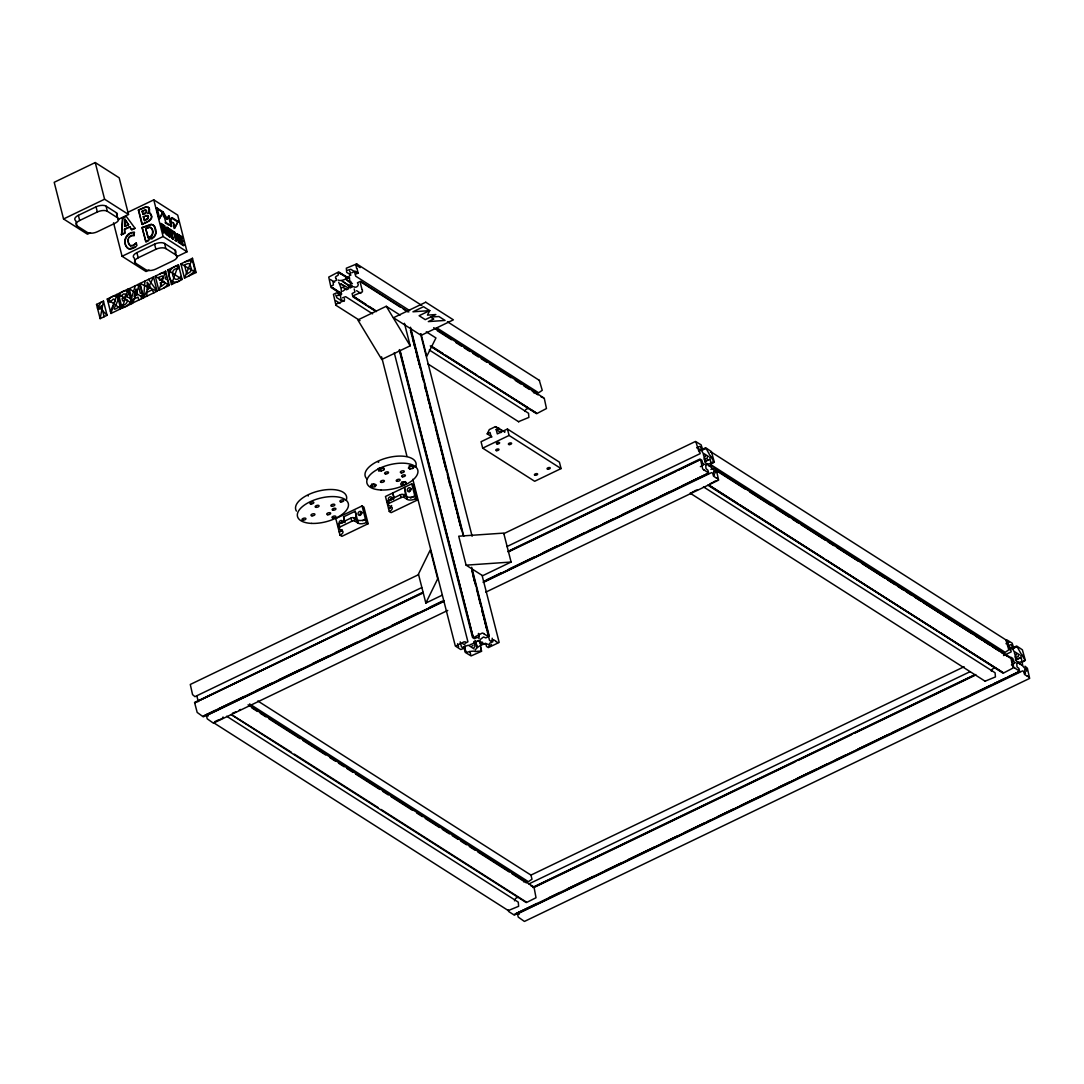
<?xml version="1.0" encoding="UTF-8"?>
<svg xmlns="http://www.w3.org/2000/svg" width="1084" height="1084" viewBox="0 0 1084 1084"><rect width="100%" height="100%" fill="white"/><g stroke="black" fill="none" stroke-linecap="round" stroke-linejoin="round"><path stroke-width="1.5" d="M124.633 226.271L124.863 219.239L128.644 224.754L124.633 226.271L128.644 224.754M124.999 226.502L125.229 219.469M124.755 233.263L124.525 229.158L129.619 226.705L131.869 229.835L135.053 228.304L126.096 216.163L122.478 217.911L121.557 234.794L124.755 233.263L124.525 229.158M146.841 296.189L146.99 292.314L152.085 289.875L153.955 292.775M121.557 234.794L122.844 218.141L126.096 216.163M144.931 281.081L143.644 297.721L157.139 291.23L153.508 276.962L140.012 283.452L143.644 297.721L153.508 276.962M128.359 239.483L128.346 241.488M134.172 232.355L134.213 235.499L134.172 232.355C126.137 231.691 121.476 242.64 127.533 247.965M149.592 211.516L148.535 207.45M100.148 318.655L103.454 301.095L96.53 304.428L100.148 318.655L107.072 315.322L103.454 301.095M456.499 645.658L464.06 641.809L465.713 641.945M463.383 646.863L468.41 645.237L474.02 648.882M465.104 643.368L467.922 641.796L394.251 352.774M466.974 652.283C469.44 651.552 472.475 650.847 475.158 651.294M469.995 644.723L474.142 643.218M474.372 637.148L482.299 633.056L483.857 633.517M475.293 649.858C477.759 646.213 485.104 641.985 489.345 644.885M480.429 639.357L483.505 636.999L485.767 637.92L488.925 636.389L472.272 571.078M488.735 646.308L491.553 644.438M489.48 643.368L492.868 641.742L492.177 638.205M491.608 640.441L493.477 639.682L495.998 641.267M696.104 442.543L698.963 451.689M699.559 450.687L700.156 453.627L506.892 546.593M700.887 448.017L702.717 452.868L708.367 456.418M703.286 454.399L704.681 458.451M713.651 471.526L714.437 475.171M1011.914 646.294L1013.743 651.145L1019.394 654.695M122.14 308.29L128.061 289.035L118.413 293.669L122.14 308.29L131.787 303.655L128.061 289.035M131.543 297.897L135.324 285.769M110.947 313.466L117.031 294.333L107.262 299.035L110.947 313.466L120.703 308.764L117.031 294.333M158.901 290.39L165.622 271.19L155.269 276.163L158.901 290.39L169.253 285.417L165.622 271.19M171.475 284.564L178.386 264.821L167.735 269.943L171.475 284.564L182.112 279.442L178.386 264.821M132.817 302.937L139.714 283.656L129.199 288.71L132.817 302.937L143.345 297.87L139.714 283.656M991.291 671.118L992.375 669.045L995.18 667.676M184.497 278.073L192.464 258.277L180.879 263.859L184.497 278.073L196.082 272.504L192.464 258.277M110.405 311.365L114.85 301.352L114.47 299.455L113.359 299.035L109.85 302.246L107.75 301.081L110.473 297.721A8.726 7.1 -57.5 0 1 113.481 296.176C126.692 295.309 104.376 316.948 120.053 306.23M425.836 603.056L437.692 578.829L430.307 549.873L418.451 574.1L425.836 603.056L442.286 595.143M458.573 646.714L457.611 643.72M470.713 654.451L469.751 651.457M477.624 641.2L473.518 642.826M491.987 436.92L487.217 433.871L489.331 429.576L495.456 426.635L505.036 431.974L501.431 430.429M524.792 411.419L525.821 409.522L528.613 408.153M533.911 392.95L535.089 390.958M693.448 491.404L691.958 492.488M523.667 881.834L524.846 879.842M167.424 219.063L169.104 215.702L171.787 226.271L165.757 222.423L163.061 211.868L157.031 208.02L156.394 208.318L162.437 212.166L166.8 219.375L167.424 219.063L163.061 211.868L159.091 218.887L156.787 209.835M163.061 211.868L159.727 218.589L157.031 208.02M166.8 219.375L168.467 216.014L171.164 226.583M169.809 221.299L172.126 217.64L178.142 221.475L174.795 228.182L173.454 222.911L169.809 221.299L171.814 222.572M170.445 220.987L172.126 217.64M178.142 221.475L174.158 228.494L173.454 222.911M703.516 464.982L700.372 466.648M705.372 462.123L704.058 458.058M715.562 472.936L715.169 469.873M1009.123 642.026L1005.979 643.693M1014.543 663.259L1011.399 664.926M1016.385 660.4L1015.085 656.321M1016.792 663.422L1017.009 666.85L1018.919 668.476L1019.746 671.687L514.141 914.489M1025.464 673.449L1024.678 669.79M1026.589 671.199L1026.196 668.15M101.029 302.26L97.452 308.073L99.349 309.197L101.381 305.647L104.132 316.745M222.789 718.028L223.047 716.958M128.942 237.789L130.839 236.068L134.213 235.499M151.055 219.171L148.698 221.448M706.551 449.237L710.616 456.581M700.806 460.727L702.676 468.898L703.882 470.063M709.749 457.177L711.822 467.895L714.573 470.876M705.765 465.144L705.982 468.586L707.893 470.199L708.719 473.41L483.491 581.756M712.947 474.331L713.529 476.188L716.036 477.814M1007.131 640.82L1009.99 649.953M1010.586 648.95L1011.182 651.904L1003.567 655.563M1017.564 647.514L1021.643 654.858M1014.312 652.676L1015.708 656.728M1011.833 659.004L1013.703 667.161L1014.909 668.34M1020.776 655.441L1022.849 666.159L1025.6 669.153M1023.96 672.608L1024.543 674.451L1027.049 676.077M374.915 486.648L376.378 485.117L374.888 484.169L371.934 484.751L370.471 486.296L371.961 487.244L374.915 486.648L374.346 484.399L371.392 484.995L371.961 487.244M409.833 466.526L408.37 468.071L409.847 469.02L412.801 468.423L414.278 466.892L412.787 465.944L409.278 466.77L409.847 469.02M240.702 709.451L239.144 710.305M150.08 213.331C145.392 214.104 151.394 210.337 148.982 208.074M149.077 212.491L148.318 213.345M346.46 289.794L348.357 288.886L348.953 286.921L350.105 287.409M130.608 245.783L132.912 245.431L136.286 242.965L136.936 245.499L135.256 246.922L129.253 248.832M151.76 239.063L154.348 236.759A6.829 5.555 -57.5 0 0 156.123 232.437L155.825 229.103M222.586 718.231L218.304 720.332M712.527 462.258L711.551 462.448M135.622 247.152L130.839 249.13L128.142 248.439M188.453 276.176L192.762 272.924A6.829 5.555 -57.5 0 0 194.537 268.588L193.02 262.545A6.802 5.528 -57.5 0 0 189.795 260.729L185.256 261.745M164.118 287.883L167.586 284.984A4.051 3.293 -57.5 0 0 168.345 282.247C168.264 277.843 162.885 280.485 166.34 276.19C166.706 272.165 161.95 272.341 159.619 274.076M117.885 219.591L128.522 214.469L119.172 177.803L95.243 162.546L54.2 182.302L63.549 218.968L87.465 234.212L90.514 232.748M63.549 218.968L104.592 199.226L128.522 214.469M78.36 215.337L96.042 206.827A7.493 3.469 -14.3 0 1 106.042 206.136L116.34 212.708L117.655 217.857A7.493 3.469 -14.3 0 1 115.026 223.236L97.343 231.746A7.493 3.469 -14.3 0 1 87.343 232.437L77.032 225.865L75.731 220.73A7.493 3.469 -14.3 0 1 78.36 215.337L79.674 220.486A7.493 3.469 -14.3 0 0 77.032 225.865M79.674 220.486L97.357 211.976A7.493 3.469 -14.3 0 1 107.343 211.285L117.655 217.857M127.926 212.288L153.779 199.863L177.695 215.106L187.044 251.773L176.407 256.894M147.587 222.057L141.99 224.334L138.373 210.12L145.337 207.003L148.901 207.681M138.373 210.12L145.703 207.247L148.332 207.261M141.963 211.163L145.825 210.12C137.993 210.31 145.459 218.074 146.719 211.001L146.028 210.133M142.763 214.32L146.123 212.274L146.354 210.77M143.373 216.719L147.18 215.377L148.508 216.651L147.654 219.103L144.687 220.662L143.373 216.719L144.687 220.662M124.904 229.388L129.985 226.935M144.321 220.418L147.939 218.155L147.79 215.716M141.99 224.334L148.318 221.217L150.69 218.927A4.051 3.293 -57.5 0 0 151.448 216.19L150.148 213.318M121.191 234.564L124.375 233.019M129.619 226.705L131.489 229.605L135.053 228.304M142.099 227.464L151.015 224.334A6.802 5.528 -57.5 0 1 154.24 226.163L155.757 232.193A6.829 5.555 -57.5 0 1 153.982 236.529L145.73 241.678L142.099 227.464L146.096 241.922L148.725 240.648M142.465 227.694L151.381 224.564A6.802 5.528 -57.5 0 1 154.605 226.393L155.31 227.599M145.69 228.507L149.077 227.193A3.645 2.954 -57.5 0 1 151.137 227.897C154.118 231.19 152.478 236.786 148.047 237.762L145.69 228.507L148.413 238.006C152.844 237.03 154.497 231.42 151.503 228.128A3.645 2.954 -57.5 0 0 149.443 227.437L146.055 228.738M161.922 224.049L160.879 223.399L163.074 231.962L164.104 232.613L161.922 224.049L163.481 232.924M165.757 222.423L165.134 222.735L168.752 225.038M163.941 226.041L164.565 225.743L167.397 233.033L166.773 233.331L163.941 226.041L162.519 225.147M163.86 227.545L164.524 227.261L168.372 235.336L166.787 235.038L163.86 227.545L164.619 230.323M163.887 227.559L164.524 227.261L166.272 233.995L165.337 233.399L163.156 224.835L164.565 225.743M166.787 233.345L166.977 227.274L168.399 228.182L170.581 236.746L168.982 236.434L167.952 229.456L168.576 232.071M166.353 227.586L168.399 228.182M169.145 228.656L168.521 228.968L172.22 231.326L172.6 232.83L172.844 231.014L169.145 228.656L170.865 231.028L173.074 239.036L171.909 231.678L171.272 231.99L172.6 232.83M113.535 222.789L122.072 256.271L163.115 236.529L187.044 251.773M178.697 240.12L174.917 232.342L172.966 231.8L174.28 232.64L178.074 240.431L178.047 237.735M175.052 236.935L175.025 234.158L178.819 241.989L180.134 242.83L178.183 242.301L178.819 241.989M136.882 252.653L154.565 244.144A7.493 3.469 -14.3 0 1 164.565 243.453L174.863 250.025L176.177 255.16A7.493 3.469 -14.3 0 1 173.548 260.553L155.866 269.062A7.493 3.469 -14.3 0 1 145.866 269.753L135.554 263.182L134.253 258.033A7.493 3.469 -14.3 0 1 136.882 252.653L138.196 257.789A7.493 3.469 -14.3 0 0 135.554 263.182M170.595 232.735L172.031 238.372L173.697 238.737M179.185 235.052L181.367 243.629L184.185 245.418L182.031 242.789L181.394 243.087L183.562 245.729L180.73 243.927L179.185 235.052L182.004 236.854L182.383 238.345L179.971 237.518M138.196 257.789L155.879 249.293A7.493 3.469 -14.3 0 1 165.879 248.602L176.177 255.16M178.548 235.363L182.004 236.854M176.719 240.662L175.161 240.363L176.719 240.662L175.025 234.158M181.082 239.09L180.445 239.388L183.115 241.637L180.608 237.206M183.115 241.637L180.825 240.878L182.491 241.935M149.036 270.065L146.001 271.528L122.072 256.271M142.004 292.585L140.324 293.398L138.034 284.455M132.072 299.983L138.034 297.124L138.779 300.065M142.587 294.929L140.906 295.729L141.665 298.683M338.804 272.545L347.937 277.653M341.69 287.761L342.761 287.246L345.593 289.049M361.392 281.61L360.755 281.908L400.443 307.206M350.254 287.978L351.921 286.962L351.65 285.133M400.05 315.092L386.256 306.284L357.828 319.956L381.771 359.468L410.199 345.796L404.454 323.289M381.338 470.984L383.899 469.765L383.885 468.329L381.324 468.112L378.763 469.345L378.777 470.781L381.338 470.984L380.769 468.735L383.316 467.516L383.899 469.765M487.217 433.871L490.076 432.502L491.188 436.838L481.052 441.716L482.692 448.153L534.669 481.282L561.065 468.586L559.425 462.15L507.447 429.02L497.312 433.898L496.201 429.549L499.06 428.18M403.424 485.063L405.985 483.843L405.972 482.407L403.397 482.19L400.85 483.423L400.863 484.86L403.424 485.063L402.855 482.814L405.402 481.594L405.985 483.843M362.07 505.943L335.796 518.572L340.037 535.171L341.867 536.35L368.14 523.707L363.912 507.109L362.07 505.943L366.297 522.542L368.14 523.707M482.692 448.153L509.087 435.456L561.065 468.586M411.744 483.857L385.47 496.486L389.291 511.485L391.134 512.651L417.408 500.009L413.587 485.022L411.744 483.857L415.565 498.843L417.408 500.009M344.292 522.271A14.241 5.027 64.3 0 0 343.587 516.851L355.2 511.269L357.788 521.404M340.037 535.171A6.219 2.886 -14.3 0 0 342.219 530.713L339.021 528.667L338.194 525.442A2.249 1.043 -14.3 0 1 338.98 523.829L350.986 518.057A2.249 1.043 -14.3 0 1 353.98 517.854L357.192 519.9A6.219 2.886 -14.3 0 0 365.484 519.317L362.557 520.726M389.291 511.485A6.219 2.886 -14.3 0 0 391.473 507.014L388.275 504.968L387.557 502.177A2.249 1.043 -14.3 0 1 388.357 500.551L400.348 494.778A2.249 1.043 -14.3 0 1 403.356 494.575L406.554 496.621A6.219 2.886 -14.3 0 0 414.847 496.038L410.457 498.152M339.021 528.667A2.249 1.043 -14.3 0 1 339.807 527.054L351.799 521.282A2.249 1.043 -14.3 0 1 354.807 521.065L358.005 523.111A6.219 2.886 -14.3 0 0 366.297 522.542M388.275 504.968A2.249 1.043 -14.3 0 1 389.061 503.355L401.066 497.583A2.249 1.043 -14.3 0 1 404.061 497.38L407.259 499.412A6.219 2.886 -14.3 0 0 415.565 498.843M342.137 530.55L339.211 531.959A6.219 2.886 -14.3 0 0 342.029 529.602M391.514 507.271L388.573 508.681A6.219 2.886 -14.3 0 0 391.595 505.523M418.546 574.669L190.283 684.465L192.559 694.614L194.93 696.66L421.676 587.596M503.762 533.667L695.508 441.432L701.131 444.874L702.486 448.966M696.66 447.855L699.695 446.391L701.199 447.231M701.063 449.928L705.616 447.733L711.334 451.527L714.342 462.136L711.307 463.6M700.847 450.348L705.792 448.383L701.226 450.578M423.031 592.243L194.93 702.703L423.194 592.894M508.247 551.255L699.993 459.02L701.836 460.185L702.689 463.22L704.383 464.386M422.828 592.65L194.564 702.459L197.18 712.432L203.291 716.863L443.722 601.2M508.044 551.661L700.156 459.657L678.855 469.914M508.41 551.892L675.806 471.377M704.302 459.63L707.337 458.166L707.5 457.014M705.725 460.903L709.085 459.643L706.05 461.106M706.402 464.575L710.074 463.505M710.941 463.369L713.977 461.906L711.104 464.006M511.092 562.04L482.665 575.712L466.106 565.157L458.722 536.201L503.708 533.098L511.092 562.04L466.106 565.157M710.928 469.399L713.977 467.936L1011.182 657.934M204.646 715.481L215.296 710.359M218.345 708.895L244.212 696.456M256.38 690.589L271.596 683.272M279.211 679.614L300.512 669.37M312.693 663.516L327.91 656.186M335.512 652.527L356.826 642.284M368.994 636.43L384.21 629.099M391.825 625.441L417.692 613.002M429.86 607.148L442.042 601.281M486.174 580.062L501.391 572.731M508.992 569.073L534.873 556.634M542.474 552.976L557.691 545.659M565.306 541.986L585.089 532.474M588.124 531.011L595.739 527.352M603.341 523.694L614.005 518.572M621.606 514.914L641.389 505.388M644.438 503.924L652.04 500.266M659.655 496.608L670.305 491.486M682.473 485.632L708.353 473.18L483.288 582.162M443.925 600.793L203.128 716.212M443.817 601.43L206.421 715.63L207.247 718.841L213.399 723.163L447.746 610.428M483.383 582.393L711.646 472.597L713.245 473.545M217.911 720.155L214.524 721.781M714.288 481.377L715.955 480.944M235.905 711.863L232.464 713.191M697.798 489.67L694.709 490.795M710.02 483.789L714.058 481.852M485.795 592.135L718.624 480.131L716.348 469.982L715.711 470.293L745.589 489.331M477.299 640.996L480.307 640.793M464.928 647.934L460.768 649.533L455.321 646.01L412.814 479.277M471.933 646.05L473.003 645.536M474.142 647.46L475.077 646.403L473.83 641.511M481.282 651.023L480.659 645.82M964.096 666.741L530.957 875.1L257.829 700.982M1007.673 646.118L1010.722 644.655L1012.212 645.495M1012.077 648.205L1016.643 646.01L1022.361 649.79L1025.369 660.413L1022.334 661.877M1011.873 648.611L1016.806 646.647L1012.239 648.842M528.789 883.948L970.099 671.66M533.179 887.146L974.489 674.858M532.976 887.552L975.803 674.533M534.873 887.064L795.087 761.876M798.136 760.412L851.387 734.789M854.436 733.326L974.651 675.495M1015.329 657.907L1018.364 656.443L1018.513 655.278M518.369 897.037L515.577 898.406L514.48 900.845M1015.22 659.912L1020.112 657.92L1017.077 659.384M1017.429 662.839L1021.101 661.782M1022.131 662.283L1025.003 660.17M525.537 902.254L526.174 901.956L381.08 809.45M515.672 913.758L536.973 903.5M549.154 897.647L559.805 892.525M567.406 888.866L593.273 876.428M605.455 870.56L620.671 863.243M628.273 859.585L654.153 847.146M661.755 843.474L676.972 836.157M684.587 832.498L704.37 822.986M707.405 821.523L710.454 820.06M718.069 816.401L733.285 809.071M740.887 805.412L760.67 795.9M763.719 794.436L771.32 790.778M778.935 787.119L789.586 781.984M797.201 778.326L816.984 768.813M820.019 767.35L827.634 763.692M835.236 760.033L845.886 754.898M858.067 749.044L888.501 734.41M891.549 732.947L902.2 727.825M914.368 721.958L934.151 712.445M937.199 710.982L944.801 707.324M947.85 705.86L963.066 698.543M970.681 694.871L990.464 685.359M993.5 683.896L1005.681 678.042M1008.716 676.579L1019.366 671.457L514.317 915.126L509.006 911.752L507.949 909.991M145.581 216.068L147.56 215.621M710.399 452.191L711.66 452.313M346.189 288.71L342.68 291.257M700.481 450.036L698.57 448.641M713.326 460.836L710.725 456.378M710.847 467.163L708.57 464.873M707.595 472.326L703.99 469.86M717.96 479.02L716.131 477.61M1006.535 639.709L1012.158 643.151L1013.513 647.243M1011.426 648.327L1009.597 646.904M1024.353 659.113L1021.751 654.641M1015.342 662.663L1013.716 661.497L1012.849 658.462L1011.02 657.283M1021.806 665.441L1019.597 663.137M1018.608 670.589L1015.017 668.137M1024.204 671.823L1022.673 670.861L517.447 913.893L518.274 917.118L524.426 921.441L1029.651 678.394L1027.375 668.259L1025.003 666.199M1029.055 677.283L1027.158 675.874M121.923 307.531L126.15 306.365L130.026 303.222A4.268 3.469 -57.5 0 0 130.839 300.322C130.202 295.309 124.037 299.536 128.63 293.94C128.481 287.87 120.338 291.732 118.766 295.078L120.663 296.488L123.373 294.008L125.473 294.021L125.392 296.528L122.058 298.615L122.655 300.918C130.161 295.932 127.465 306.935 121.272 304.97M147.952 213.114L150.513 213.548L151.814 216.434A4.051 3.293 -57.5 0 1 151.503 218.277M481.608 643.273L484.453 643.53M133.847 235.269C128.129 234.198 126.029 241.922 129.795 245.255M134.538 232.586C127.235 232.084 122.451 241.014 126.72 246.962M479.358 641.836L482.516 642.202M356.69 263.927L346.338 268.195L346.69 272.355L350.945 275.065M518.531 421.676L528.884 417.408L528.531 413.248L429.305 349.997M985.085 681.199L995.437 676.931L995.085 672.771L703.475 486.879M508.274 910.56L518.626 906.305L518.274 902.132L226.664 716.239M330.363 279.482L334.617 282.192M356.622 290.688L360.864 293.398M335.783 300.715L340.024 303.425M129.985 245.512L133.291 245.662L136.286 242.965M140.012 283.452L157.139 291.23L148.562 279.333M180.879 263.859L196.082 272.504M1005.844 639.858L1008.811 649.844L1005.18 652.311L710.725 464.602M539.29 380.335L542.244 390.321L538.626 392.787L436.567 327.734M356.392 273.94L358.059 272.87L356.988 268.493M354.82 273.344L355.769 276.23L409.63 310.566M349.658 271.149C353.723 276.461 341.365 282.341 338.032 279.997M347.72 270.241L350.809 269.293L356.88 273.073M351.799 272.789L355.186 271.163L358.411 273.141M360.403 283.127L362.002 289.55M349.549 277.694L349.604 281.786M690.291 492.922L690.887 493.654M338.045 273.575C340.24 275.973 333.804 275.783 335.742 278.344M353.547 286.623C355.769 288.656 360.105 285.526 357.435 282.788L360.593 281.271L408.79 311.989M354.197 288.954L354.969 291.989L352.11 293.588L352.923 296.799L375.606 311.257M338.682 282.328C340.362 285.526 344.36 295.309 337.409 295.607M354.116 295.322L362.408 291.853L362.395 289.713M331.758 285.783L333.398 284.997L333.086 281.786L336.406 280.349L336.148 278.507M340.43 296.162L341.162 299.577L343.994 301.379M344.441 298.669L344.427 300.485L336.365 304.048M342.571 297.802L345.661 296.677L372.598 313.845M335.769 294.97L336.785 297.707L342.449 301.325M340.85 295.525L336.596 292.815L333.438 294.333L335.932 305.268M711.389 452.136L1006.115 640.021M715.548 469.643L1010.18 658.002M706.646 464.548L705.047 461.919M708.855 465.957L706.795 463.396M749.857 492.055L771.198 505.659M775.466 508.369L789.694 517.447M792.539 519.263L798.217 522.881M801.062 524.697L825.249 540.117M828.095 541.932L833.786 545.55M836.631 547.366L857.972 560.97M862.241 563.694L884.991 578.206M887.837 580.008L894.95 584.547M897.796 586.363L903.487 589.994M906.332 591.796L912.023 595.428M914.869 597.243L920.56 600.875M923.405 602.69L971.765 633.517M976.034 636.24L981.725 639.858M984.57 641.674L990.261 645.305M993.107 647.121L998.798 650.752M1001.643 652.554L1007.334 656.186M1017.659 662.825L1016.074 660.183M1019.868 664.235L1017.822 661.66M736.971 503.017L708.516 484.873L1003.147 673.232L1013.039 668.042L1010.816 657.703M739.816 504.819L823.745 558.328M826.591 560.143L937.538 630.874M940.384 632.69L1002.985 672.581L707.879 485.185M356.433 263.764L421.906 305.498M447.421 321.758L539.561 380.498M360.118 267.613L355.864 264.902L356.582 268.317M433.681 327.693L544.249 398.18L546.471 408.532L536.58 413.709L430.267 345.932M403.289 309.021L407.543 311.731M437.299 330.701L451.486 339.739M455.727 342.449L461.405 346.067M464.237 347.869L469.914 351.487M472.746 353.303L478.41 356.907M481.242 358.723L486.919 362.341M489.751 364.143L511.011 377.693M515.266 380.403L520.943 384.021M523.775 385.823L529.439 389.441M532.285 391.256L537.949 394.861M540.781 396.676L543.45 397.842M690.63 493.477L985.356 681.362M348.56 278.222L338.642 271.894L328.75 277.084L330.972 287.423L340.891 293.75M340.227 273.439L347.314 277.965M347.314 280.146L352.436 283.601M350.43 283.032L345.904 279.238M426.283 331.812L435.944 337.964L426.757 356.351L421.012 333.845M352.774 286.718L349.942 284.902L351.162 283.209L350.674 281.271M350.62 286.488L342.11 281.054L350.755 287.043M348.086 287.748L340.701 283.9L344.956 286.61M366.311 304.631L353.56 296.501L376.405 311.596M369.156 306.433L376.243 310.959M431.527 346.189L442.868 353.425M445.7 355.227L476.879 375.118M479.724 376.92L527.908 407.638M530.754 409.454L536.417 413.058L430.89 346.501M333.018 288.032L341.528 293.452M341.69 294.089L331.609 287.125M335.661 305.105L360.037 320.634M427.801 363.845L518.789 421.839M171.489 217.938L177.505 221.773M495.456 426.635L500.239 429.671M496.201 429.549L500.984 432.597M171.909 231.678L173.237 232.532M167.952 229.456L168.372 235.336M174.375 234.442L175.662 237.071M168.982 236.434L169.944 237.044L167.763 228.48M172.031 238.372L173.074 239.036M483.721 633.788L487.461 635.969M495.876 641.538L497.949 642.595M462.882 643.815L464.955 644.872M475.036 651.552L480.063 651.091M249.564 703.936L528.382 881.685L532 879.219L530.821 874.585M248.073 704.79L534.005 887.064L536.024 897.742L526.336 902.593L231.082 714.546M251.718 707.811L257.409 711.443M260.255 713.258L265.946 716.876M268.791 718.692L300.078 738.651M302.924 740.467L325.688 754.965M329.956 757.689L335.647 761.32M338.493 763.136L344.184 766.754M347.029 768.57L352.72 772.201M355.552 774.017L379.739 789.423M382.584 791.239L388.275 794.87M391.121 796.686L412.462 810.29M416.73 813L422.421 816.631M425.267 818.447L439.481 827.512M442.326 829.328L449.44 833.867M452.285 835.683L457.976 839.301M460.822 841.116L466.513 844.748M469.358 846.563L475.049 850.181M477.895 851.997L509.195 871.956M512.041 873.758L526.255 882.837M530.523 885.547L533.206 886.726M291.46 752.323L231.881 714.884M294.306 754.139L378.235 807.648M213.819 722.852L508.545 910.723M129.199 288.71L143.345 297.87M167.735 269.943L182.112 279.442M155.269 276.163L169.253 285.417M107.262 299.035L120.703 308.764M127.167 247.735L128.508 248.67M118.413 293.669L131.787 303.655M129.43 245.025L130.351 245.743M479.155 638.381L477.38 637.378L474.372 638.706L472.529 637.528L399.264 350.132M96.53 304.428L107.072 315.322M128.264 224.51L124.863 219.239M386.256 306.284L410.199 345.796M196.922 696.362L198.345 701.592M129.321 244.564L128.576 242.599M359.929 515.388L359.956 515.456A2.1 1.707 -57.5 0 1 362.612 512.664M207.464 713.828L208.06 716.131M491.052 641.376L489.521 640.305L487.434 632.148M462.841 647.812L461.432 646.782L460.185 641.877M177.424 238.033L178.074 240.431M1016.304 653.869L1016.589 654.966M705.291 455.605L705.562 456.689M507.447 429.02L509.087 435.456M420.511 333.791L472.123 536.268M482.109 575.468L499.168 642.419L488.356 647.622L486.513 646.443L485.686 643.178M410.511 327.233L463.789 536.241M471.703 567.271L489.182 635.861L488.559 636.159L485.226 623.097M410.673 329.4L463.112 535.157M411.554 334.062L416.134 352.029M416.961 355.295L418.207 360.186M419.047 363.452L420.294 368.357M422.367 376.527L423.627 381.419M424.454 384.684L426.947 394.481M427.787 397.747L432.367 415.714M433.193 418.98L434.44 423.871M435.28 427.137L437.773 436.947M438.6 440.212L441.107 450.009M441.933 453.275L446.513 471.228M447.34 474.494L448.6 479.399M449.426 482.665L450.673 487.556M452.76 495.727L454.006 500.632M454.833 503.897L457.34 513.694M458.166 516.96L461.499 530.022M471.906 570.848L475.646 585.536M476.486 588.802L478.979 598.598M479.819 601.864L481.066 606.769M481.892 610.035L484.385 619.831M410.429 330.051L411.676 334.942M412.516 338.208L415.009 348.005M415.849 351.27L419.169 364.346M421.256 372.503L422.503 377.408M424.589 385.565L425.836 390.47M426.662 393.736L429.169 403.533M429.996 406.798L431.242 411.69M437.489 436.188L438.735 441.093M440.822 449.25L442.069 454.155M442.895 457.421L445.402 467.218M448.315 478.64L449.562 483.545M451.635 491.716L452.895 496.608M453.722 499.873L456.215 509.67M457.055 512.935L460.388 525.997M473.288 576.62L474.535 581.525M478.694 597.853L479.941 602.745M482.028 610.915L483.274 615.82M484.101 619.086L486.608 628.883M478.572 633.422L479.277 636.958L478.451 633.693M480.09 642.162L480.93 645.427L479.06 640.129M480.822 647.988L481.648 651.254L471.093 655.928L465.253 652.392L464.006 647.487M475.469 640.725L477.136 647.256L475.158 640.509M400.321 351.46L473.166 637.229L399.535 349.59M464.643 647.189L465.89 652.08L464.277 646.958M412.232 466.174L412.801 468.423M381.595 356.799L406.988 456.405M518.545 912.267L519.087 914.408M404.413 487.38L406.73 496.445M406.554 496.621L407.259 499.412M403.356 494.575L404.061 497.38M400.348 494.778L401.066 497.583M392.801 492.963L393.912 497.353M388.357 500.551L389.061 503.355M378.208 468.532L378.777 470.781M357.192 519.9L358.005 523.111M353.98 517.854L354.807 521.065M350.986 518.057L351.799 521.282M343.587 516.851L345.064 522.651M338.98 523.829L339.807 527.054M181.38 237.166L181.76 238.643M181.462 240.58L182.031 242.789M180.134 242.83L177.952 234.266L177.017 233.67L179.497 243.141M173.603 231.502L176.082 240.96M162.437 212.166L163.589 216.692M153.779 199.863L163.115 236.529M164.565 243.453L165.879 248.602M154.565 244.144L155.879 249.293M142.329 211.394L143.129 214.564M138.738 210.35L142.37 224.578M95.243 162.546L104.592 199.226M106.042 206.136L107.343 211.285M96.042 206.827L97.357 211.976M166.977 227.274L167.735 235.635M174.863 250.025A7.493 3.469 -14.3 0 1 175.242 253.168M116.34 212.708A7.493 3.469 -14.3 0 1 116.72 215.865M296.42 511.079A26.219 12.141 -14.3 0 1 320.159 490.673A26.219 12.141 -14.3 0 1 346.216 500.347M308.154 496.025A2.019 0.935 -14.3 0 1 308.344 495.754M355.2 511.269A14.241 5.027 64.3 0 1 355.091 519.331M339.604 524.114A2.1 1.707 -57.5 0 1 339.522 521.485A2.1 1.707 -57.5 0 1 341.961 520.672A2.1 1.707 -57.5 0 1 342.476 523.152M341.175 522.976A2.1 1.707 -57.5 0 1 343.235 521.661M366.975 478.993A26.219 12.141 -14.3 0 1 387.964 457.651A26.219 12.141 -14.3 0 1 415.687 466.933M378.262 462.38A1.504 0.691 -14.3 0 1 378.79 462.001M411.784 465.524A1.504 0.691 -14.3 0 1 410.186 465.998A1.504 0.691 -14.3 0 1 409.278 465.524M381.487 467.773A1.504 0.691 -14.3 0 1 379.346 467.773M373.235 484.06A1.504 0.691 -14.3 0 1 371.595 484.06M403.573 481.852A1.504 0.691 -14.3 0 1 401.581 481.987M389.684 500.767A2.1 1.707 -57.5 0 1 388.587 498.112A2.1 1.707 -57.5 0 1 391.473 497.149A2.1 1.707 -57.5 0 1 391.067 500.307M409.183 491.689A2.1 1.707 -57.5 0 1 411.432 488.857M390.186 500.307A2.1 1.707 -57.5 0 1 392.936 498.084M404.738 488.654A14.756 5.217 64.3 0 1 404.454 495.93M393.113 494.236A14.756 5.217 64.3 0 1 393.533 499.548M169.294 274.049C167.83 281.677 177.004 285.282 181.394 278.967L180.757 276.434C173.413 286.61 167.952 267.125 178.304 268.737L178.63 265.824C174.036 265.688 169.443 269.293 169.294 274.049M147.329 282.409L147.085 289.428L150.73 287.68L147.329 282.409M191.434 268.995L190.54 271.637L186.827 274.157L184.47 264.902L187.857 263.588A3.645 2.954 -57.5 0 1 189.917 264.293L191.434 268.995M136.083 289.265L134.077 296.406L137.438 294.78L136.083 289.265M165.12 283.385L161.231 286.474L160.283 282.775L164.09 281.433L165.12 283.385M163.305 277.639L159.673 280.377L158.86 277.219L162.37 275.932L163.305 277.639M429.684 310.634L427.462 315.132L435.836 314.55L425.253 319.644L419.101 315.715L429.684 310.634L423.532 306.704L412.95 311.799L429.684 310.634M425.727 302.219L393.465 317.734L421.12 335.363L453.383 319.848L425.727 302.219M433.614 319.048L428.316 321.596L445.05 320.43L438.912 316.514L430.538 317.097L433.614 319.048M311.677 523.409A26.219 12.141 -14.3 0 0 348.425 504.101A26.219 12.141 -14.3 0 0 308.601 502.515A26.219 12.141 -14.3 0 0 311.677 523.409M332.964 518.071A2.019 0.935 -14.3 0 0 335.918 516.662A2.019 0.935 -14.3 0 0 332.951 516.418A2.019 0.935 -14.3 0 0 332.964 518.071M302.978 520.157A2.019 0.935 -14.3 0 0 305.932 518.735A2.019 0.935 -14.3 0 0 302.964 518.491A2.019 0.935 -14.3 0 0 302.978 520.157M310.878 503.992A2.019 0.935 -14.3 0 0 313.832 502.583A2.019 0.935 -14.3 0 0 310.864 502.339A2.019 0.935 -14.3 0 0 310.878 503.992M340.877 501.919A2.019 0.935 -14.3 0 0 343.818 500.496A2.019 0.935 -14.3 0 0 340.85 500.266A2.019 0.935 -14.3 0 0 340.877 501.919M333.1 510.225A1.951 0.908 -14.3 0 0 335.932 508.857A1.951 0.908 -14.3 0 0 333.086 508.626A1.951 0.908 -14.3 0 0 333.1 510.225M327.72 514.737A2.019 0.935 -14.3 0 0 330.674 513.315A2.019 0.935 -14.3 0 0 327.707 513.071A2.019 0.935 -14.3 0 0 327.72 514.737M331.867 506.255A2.019 0.935 -14.3 0 0 334.82 504.832A2.019 0.935 -14.3 0 0 331.853 504.588A2.019 0.935 -14.3 0 0 331.867 506.255M316.122 507.339A2.019 0.935 -14.3 0 0 319.075 505.916A2.019 0.935 -14.3 0 0 316.108 505.686A2.019 0.935 -14.3 0 0 316.122 507.339M311.975 515.821A2.019 0.935 -14.3 0 0 314.929 514.399A2.019 0.935 -14.3 0 0 311.962 514.155A2.019 0.935 -14.3 0 0 311.975 515.821M360.308 515.171A2.1 1.707 -57.5 0 0 361.148 511.729A2.1 1.707 -57.5 0 0 358.086 513.193A2.1 1.707 -57.5 0 0 360.308 515.171M381.148 489.995A26.219 12.141 -14.3 0 0 417.896 470.686A26.219 12.141 -14.3 0 0 378.072 469.087A26.219 12.141 -14.3 0 0 381.148 489.995M402.557 476.811A1.951 0.908 -14.3 0 0 405.402 475.442A1.951 0.908 -14.3 0 0 402.543 475.212A1.951 0.908 -14.3 0 0 402.557 476.811M397.191 481.31A2.019 0.935 -14.3 0 0 400.145 479.9A2.019 0.935 -14.3 0 0 397.178 479.656A2.019 0.935 -14.3 0 0 397.191 481.31M401.337 472.841A2.019 0.935 -14.3 0 0 404.291 471.418A2.019 0.935 -14.3 0 0 401.324 471.174A2.019 0.935 -14.3 0 0 401.337 472.841M385.592 473.925A2.019 0.935 -14.3 0 0 388.546 472.502A2.019 0.935 -14.3 0 0 385.579 472.258A2.019 0.935 -14.3 0 0 385.592 473.925M381.446 482.407A2.019 0.935 -14.3 0 0 384.4 480.984A2.019 0.935 -14.3 0 0 381.433 480.74A2.019 0.935 -14.3 0 0 381.446 482.407M409.576 491.472A2.1 1.707 -57.5 0 0 410.416 488.03A2.1 1.707 -57.5 0 0 407.354 489.507A2.1 1.707 -57.5 0 0 409.576 491.472M496.58 450.646A1.653 0.759 -14.3 0 0 498.992 449.494A1.653 0.759 -14.3 0 0 496.567 449.304A1.653 0.759 -14.3 0 0 496.58 450.646M509.209 444.576A1.653 0.759 -14.3 0 0 511.621 443.424A1.653 0.759 -14.3 0 0 509.195 443.221A1.653 0.759 -14.3 0 0 509.209 444.576M535.225 475.293A1.653 0.759 -14.3 0 0 537.637 474.128A1.653 0.759 -14.3 0 0 535.225 473.938A1.653 0.759 -14.3 0 0 535.225 475.293M547.867 469.209A1.653 0.759 -14.3 0 0 550.265 468.058A1.653 0.759 -14.3 0 0 547.854 467.854A1.653 0.759 -14.3 0 0 547.867 469.209M497.244 444.006A1.653 0.759 -14.3 0 0 499.643 442.855A1.653 0.759 -14.3 0 0 497.231 442.651A1.653 0.759 -14.3 0 0 497.244 444.006"/></g></svg>
